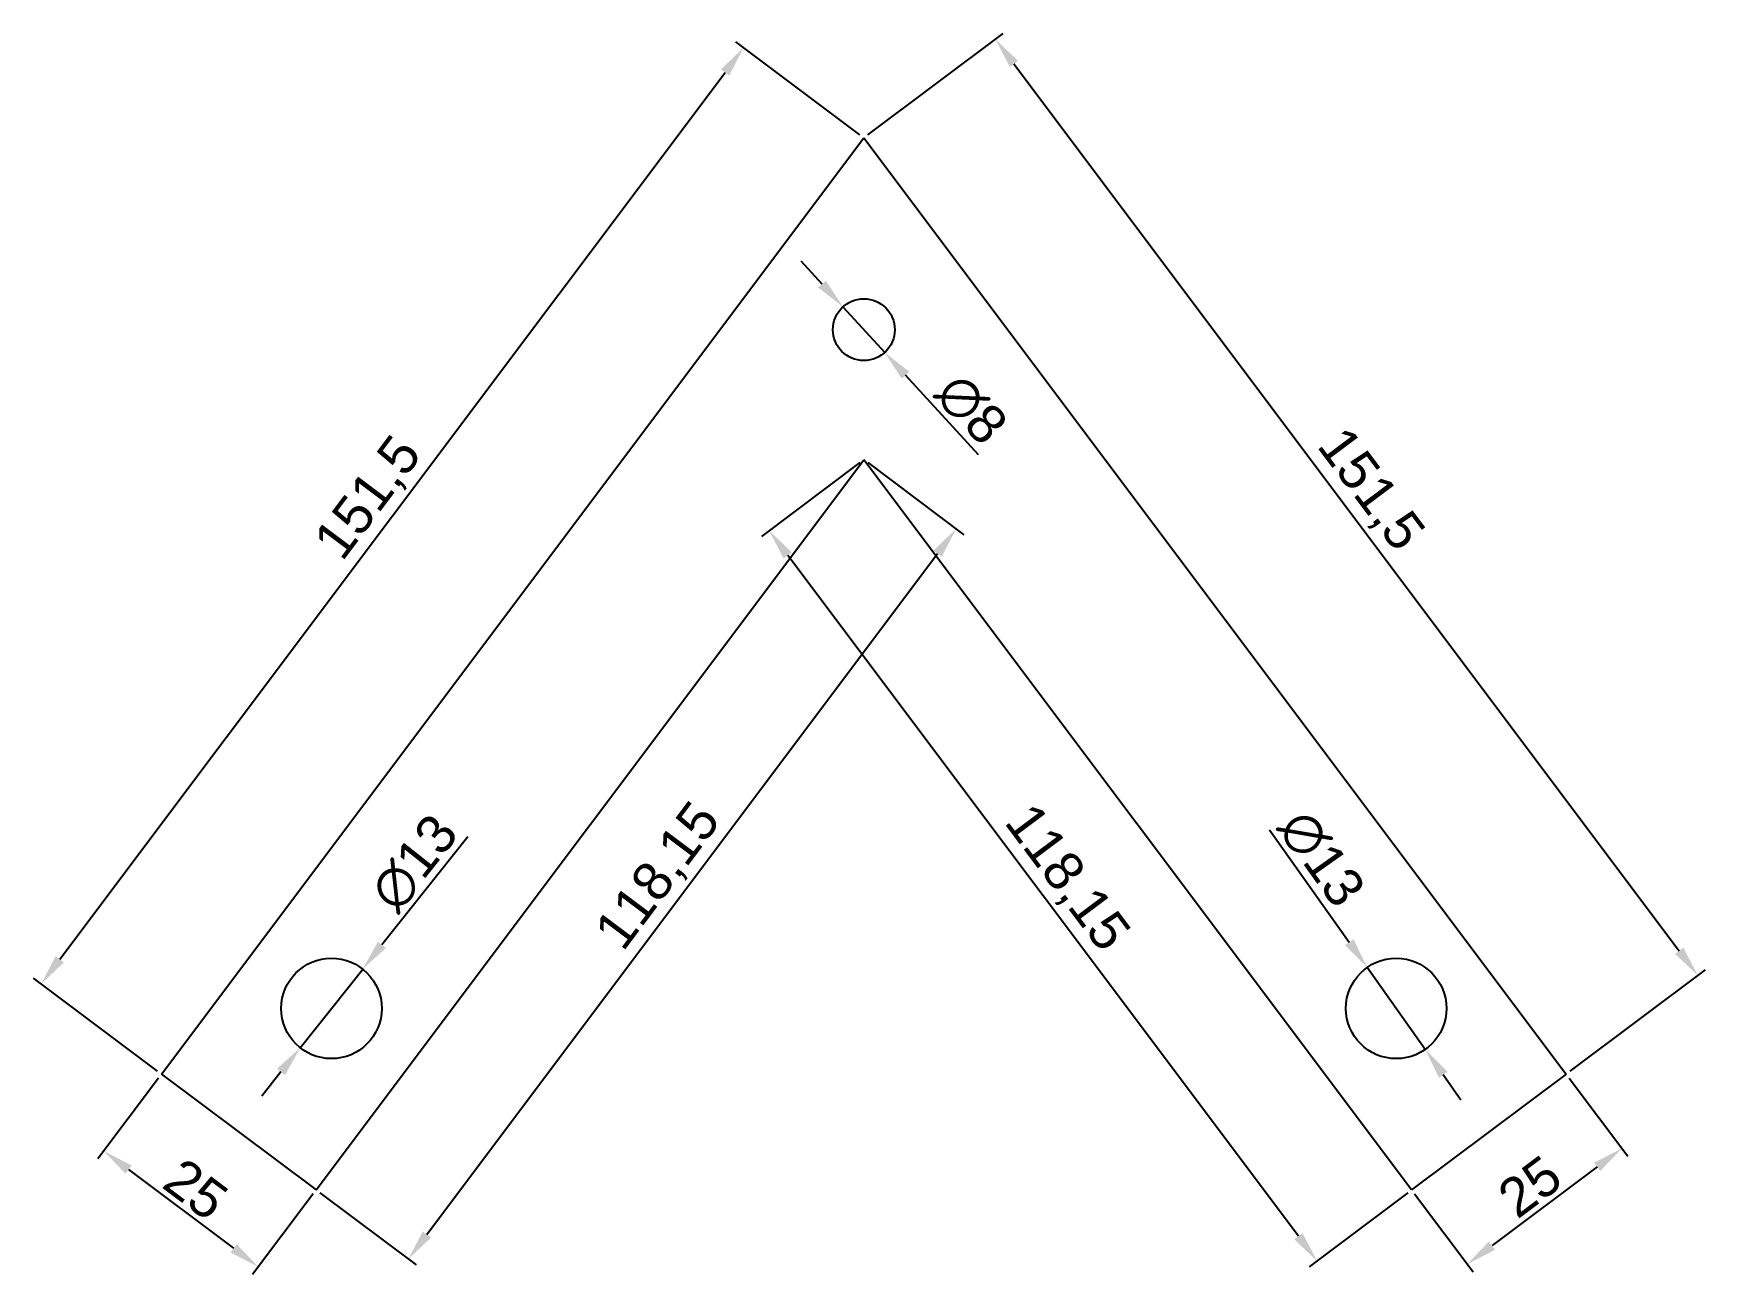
# Model space of a CAD drawing. Header units: millimetres. Extents: x 2296 to 2512, y 1218 to 1379.
import ezdxf

# ---------------------------------------------------------------- set-up
doc = ezdxf.new("R2010")
doc.units = ezdxf.units.MM
doc.layers.add('dim1', color=5, linetype='Continuous')
doc.styles.get("Standard").update_dxf_attribs({"font": 'arial.ttf'})
doc.dimstyles.new('ISO-25', dxfattribs={"dimtxt": 5, "dimasz": 4, "dimexe": 1.25, "dimexo": 0.625, "dimtad": 1, "dimtxsty": 'Standard', "dimcen": 2.5, "dimadec": 0, "dimazin": 0, "dimtfac": 1, "dimtmove": 0, "dimatfit": 3, "dimfxl": 1, "dimarcsym": 0})

# ---------------------------------------------------------------- blocks, each defined once
blk = doc.blocks.new('*D2')
at = {"layer": 'Defpoints', "color": 0, "transparency": 16777216}
for p in [(2387.69, 1377.31), (2403.25, 1365.65), (2312.37, 1244.43)]:
    blk.add_point(p, dxfattribs=at)
at = {"layer": 'dim1', "color": 0, "lineweight": -2, "transparency": 16777216}
for p, q in [((2402.75, 1366.02), (2386.69, 1378.06)), ((2299.21, 1259.3), (2385.29, 1374.11)), ((2311.87, 1244.81), (2295.81, 1256.85))]:
    blk.add_line(p, q, dxfattribs=at)
at = {"layer": 'dim1', "color": 0, "transparency": 16777216}
for points in [[(2384.76, 1374.51), (2385.83, 1373.71), (2387.69, 1377.31)], [(2298.68, 1259.7), (2299.75, 1258.9), (2296.81, 1256.1)]]:
    blk.add_solid(points, dxfattribs=at)
at = {"layer": 'dim1', "color": 0, "transparency": 16777216, "insert": (2339.35, 1318.88), "char_height": 5, "attachment_point": 5, "rotation": 53.14}
blk.add_mtext('151,5', dxfattribs=at)
blk = doc.blocks.new('*D3')
at = {"layer": 'Defpoints', "color": 0, "transparency": 16777216}
for p in [(2403.25, 1365.65), (2511.16, 1257.2), (2494.13, 1244.43)]:
    blk.add_point(p, dxfattribs=at)
at = {"layer": 'dim1', "color": 0, "lineweight": -2, "transparency": 16777216}
for p, q in [((2403.75, 1366.02), (2421.28, 1379.16)), ((2422.68, 1375.21), (2508.76, 1260.4)), ((2494.63, 1244.81), (2512.16, 1257.95))]:
    blk.add_line(p, q, dxfattribs=at)
at = {"layer": 'dim1', "color": 0, "transparency": 16777216}
for points in [[(2423.21, 1375.61), (2422.14, 1374.81), (2420.28, 1378.41)], [(2509.29, 1260.8), (2508.22, 1260), (2511.16, 1257.2)]]:
    blk.add_solid(points, dxfattribs=at)
at = {"layer": 'dim1', "color": 0, "transparency": 16777216, "insert": (2468.62, 1319.98), "char_height": 5, "attachment_point": 5, "rotation": 306.86}
blk.add_mtext('151,5', dxfattribs=at)
blk = doc.blocks.new('*D4')
at = {"layer": 'Defpoints', "color": 0, "transparency": 16777216}
for p in [(2403.25, 1323.97), (2415.2, 1315.02), (2332.38, 1229.44)]:
    blk.add_point(p, dxfattribs=at)
at = {"layer": 'dim1', "color": 0, "lineweight": -2, "transparency": 16777216}
for p, q in [((2403.75, 1323.6), (2416.2, 1314.27)), ((2346.72, 1223.68), (2412.8, 1311.82)), ((2332.88, 1229.06), (2345.32, 1219.73))]:
    blk.add_line(p, q, dxfattribs=at)
at = {"layer": 'dim1', "color": 0, "transparency": 16777216}
for points in [[(2412.26, 1312.22), (2413.33, 1311.42), (2415.2, 1315.02)], [(2346.19, 1224.08), (2347.25, 1223.28), (2344.32, 1220.48)]]:
    blk.add_solid(points, dxfattribs=at)
at = {"layer": 'dim1', "color": 0, "transparency": 16777216, "insert": (2376.85, 1269.93), "char_height": 5, "attachment_point": 5, "rotation": 53.14}
blk.add_mtext('118,15', dxfattribs=at)
blk = doc.blocks.new('*D5')
at = {"layer": 'Defpoints', "color": 0, "transparency": 16777216}
for p in [(2403.25, 1323.97), (2391, 1314.79), (2474.13, 1229.44)]:
    blk.add_point(p, dxfattribs=at)
at = {"layer": 'dim1', "color": 0, "lineweight": -2, "transparency": 16777216}
for p, q in [((2402.75, 1323.6), (2390, 1314.04)), ((2459.48, 1223.45), (2393.4, 1311.59)), ((2473.63, 1229.06), (2460.88, 1219.5))]:
    blk.add_line(p, q, dxfattribs=at)
at = {"layer": 'dim1', "color": 0, "transparency": 16777216}
for points in [[(2393.93, 1311.99), (2392.87, 1311.19), (2391, 1314.79)], [(2460.01, 1223.85), (2458.94, 1223.05), (2461.88, 1220.25)]]:
    blk.add_solid(points, dxfattribs=at)
at = {"layer": 'dim1', "color": 0, "transparency": 16777216, "insert": (2429.34, 1269.7), "char_height": 5, "attachment_point": 5, "rotation": 306.86}
blk.add_mtext('118,15', dxfattribs=at)
blk = doc.blocks.new('*D6')
at = {"layer": 'Defpoints', "color": 0, "transparency": 16777216}
for p in [(2494.13, 1244.43), (2474.13, 1229.44), (2481.33, 1219.83)]:
    blk.add_point(p, dxfattribs=at)
at = {"layer": 'dim1', "color": 0, "lineweight": -2, "transparency": 16777216}
for p, q in [((2494.51, 1243.93), (2502.09, 1233.82)), ((2498.14, 1232.42), (2484.53, 1222.23)), ((2474.5, 1228.94), (2482.08, 1218.83))]:
    blk.add_line(p, q, dxfattribs=at)
at = {"layer": 'dim1', "color": 0, "transparency": 16777216}
for points in [[(2497.74, 1232.96), (2498.53, 1231.89), (2501.34, 1234.82)], [(2484.13, 1222.76), (2484.93, 1221.69), (2481.33, 1219.83)]]:
    blk.add_solid(points, dxfattribs=at)
at = {"layer": 'dim1', "color": 0, "transparency": 16777216, "insert": (2489.43, 1229.87), "char_height": 5, "attachment_point": 5, "rotation": 36.86}
blk.add_mtext('25', dxfattribs=at)
blk = doc.blocks.new('*D7')
at = {"layer": 'Defpoints', "color": 0, "transparency": 16777216}
for p in [(2312.37, 1244.43), (2332.38, 1229.44), (2324.91, 1219.48)]:
    blk.add_point(p, dxfattribs=at)
at = {"layer": 'dim1', "color": 0, "lineweight": -2, "transparency": 16777216}
for p, q in [((2312, 1243.93), (2304.16, 1233.48)), ((2308.11, 1232.08), (2321.71, 1221.88)), ((2332, 1228.94), (2324.16, 1218.48))]:
    blk.add_line(p, q, dxfattribs=at)
at = {"layer": 'dim1', "color": 0, "transparency": 16777216}
for points in [[(2308.51, 1232.61), (2307.71, 1231.55), (2304.91, 1234.48)], [(2322.11, 1222.41), (2321.31, 1221.35), (2324.91, 1219.48)]]:
    blk.add_solid(points, dxfattribs=at)
at = {"layer": 'dim1', "color": 0, "transparency": 16777216, "insert": (2316.82, 1229.52), "char_height": 5, "attachment_point": 5, "rotation": 323.14}
blk.add_mtext('25', dxfattribs=at)
blk = doc.blocks.new('*D9')
at = {"layer": 'Defpoints', "color": 0, "transparency": 16777216}
for p in [(2338.41, 1258.03), (2330.33, 1247.85)]:
    blk.add_point(p, dxfattribs=at)
at = {"layer": 'dim1', "color": 0, "lineweight": -2, "transparency": 16777216}
for p, q in [((2352, 1275.14), (2340.9, 1261.16)), ((2330.33, 1247.85), (2338.41, 1258.03)), ((2327.84, 1244.71), (2325.36, 1241.58))]:
    blk.add_line(p, q, dxfattribs=at)
at = {"layer": 'dim1', "color": 0, "transparency": 16777216}
for points in [[(2340.38, 1261.57), (2341.42, 1260.75), (2338.41, 1258.03)], [(2327.32, 1245.13), (2328.37, 1244.3), (2330.33, 1247.85)]]:
    blk.add_solid(points, dxfattribs=at)
at = {"layer": 'dim1', "color": 0, "transparency": 16777216, "insert": (2345.1, 1271.78), "char_height": 5, "attachment_point": 5, "rotation": 51.5544}
blk.add_mtext('∅13', dxfattribs=at)
blk = doc.blocks.new('*D10')
at = {"layer": 'Defpoints', "color": 0, "transparency": 16777216}
for p in [(2400.55, 1343.76), (2405.95, 1337.86)]:
    blk.add_point(p, dxfattribs=at)
at = {"layer": 'dim1', "color": 0, "lineweight": -2, "transparency": 16777216}
for p, q in [((2397.85, 1346.71), (2395.15, 1349.66)), ((2400.55, 1343.76), (2405.95, 1337.86)), ((2418.09, 1324.6), (2408.65, 1334.91))]:
    blk.add_line(p, q, dxfattribs=at)
at = {"layer": 'dim1', "color": 0, "transparency": 16777216}
for points in [[(2398.34, 1347.16), (2397.36, 1346.26), (2400.55, 1343.76)], [(2409.15, 1335.36), (2408.16, 1334.46), (2405.95, 1337.86)]]:
    blk.add_solid(points, dxfattribs=at)
at = {"layer": 'dim1', "color": 0, "transparency": 16777216, "insert": (2417.17, 1330.52), "char_height": 5, "attachment_point": 5, "rotation": 312.4719}
blk.add_mtext('∅8', dxfattribs=at)
blk = doc.blocks.new('*D11')
at = {"layer": 'Defpoints', "color": 0, "transparency": 16777216}
for p in [(2468.38, 1258.24), (2475.89, 1247.63)]:
    blk.add_point(p, dxfattribs=at)
at = {"layer": 'dim1', "color": 0, "lineweight": -2, "transparency": 16777216}
for p, q in [((2455.75, 1276.07), (2466.06, 1261.51)), ((2475.89, 1247.63), (2468.38, 1258.24)), ((2478.2, 1244.37), (2480.51, 1241.1))]:
    blk.add_line(p, q, dxfattribs=at)
at = {"layer": 'dim1', "color": 0, "transparency": 16777216}
for points in [[(2466.61, 1261.89), (2465.52, 1261.12), (2468.38, 1258.24)], [(2478.75, 1244.75), (2477.66, 1243.98), (2475.89, 1247.63)]]:
    blk.add_solid(points, dxfattribs=at)
at = {"layer": 'dim1', "color": 0, "transparency": 16777216, "insert": (2462.46, 1272.34), "char_height": 5, "attachment_point": 5, "rotation": 305.3053}
blk.add_mtext('∅13', dxfattribs=at)

msp = doc.modelspace()

# ---------------------------------------------------------------- linework, layer by layer
for p, q in [((2312.373, 1244.433), (2403.252, 1365.649)), ((2403.252, 1365.649), (2494.131, 1244.433)), ((2332.376, 1229.437), (2403.252, 1323.973)), ((2474.129, 1229.437), (2403.252, 1323.973)), ((2312.373, 1244.433), (2332.376, 1229.437)), ((2494.131, 1244.433), (2474.129, 1229.437))]:
    msp.add_line(p, q)
for centre, radius in [((2403.252, 1340.811), 4), ((2334.372, 1252.937), 6.5), ((2472.133, 1252.937), 6.5)]:
    msp.add_circle(centre, radius)

# ---------------------------------------------------------------- dimensions: what is measured, and where the dimension line sits
at = {"layer": 'dim1'}
for p1, p2, distance, picture, middle in [((2403.252, 1365.649), (2494.131, 1244.433), 21.28, '*D3', (2468.622, 1319.983)), ((2312.373, 1244.433), (2403.252, 1365.649), 19.447, '*D2', (2339.348, 1318.884)), ((2332.376, 1229.437), (2403.252, 1323.973), -14.928, '*D4', (2376.854, 1269.927)), ((2474.1286, 1229.4365), (2403.2522, 1323.9725), 15.3126, '*D5', (2429.3429, 1269.6965)), ((2312.373, 1244.433), (2332.376, 1229.437), -12.442, '*D7', (2316.817, 1229.523)), ((2494.131, 1244.433), (2474.129, 1229.437), 12.01, '*D6', (2489.428, 1229.868))]:
    dim = msp.add_aligned_dim(p1=p1, p2=p2, distance=distance, dimstyle='ISO-25', dxfattribs=at)
    dim.commit()
    dim.dimension.update_dxf_attribs({"geometry": picture, "text_midpoint": middle})
for p1, p2, picture, middle in [((2400.551, 1343.761), (2405.953, 1337.86), '*D10', (2417.171, 1330.52)), ((2330.33, 1247.846), (2338.413, 1258.028), '*D9', (2347.694, 1269.718)), ((2475.889, 1247.632), (2468.376, 1258.241), '*D11', (2459.75, 1270.422))]:
    dim = msp.add_diameter_dim_2p(p1=p1, p2=p2, dimstyle='ISO-25', dxfattribs=at)
    dim.commit()
    dim.dimension.update_dxf_attribs({"geometry": picture, "text_midpoint": middle})

doc.saveas('drawing.dxf')
